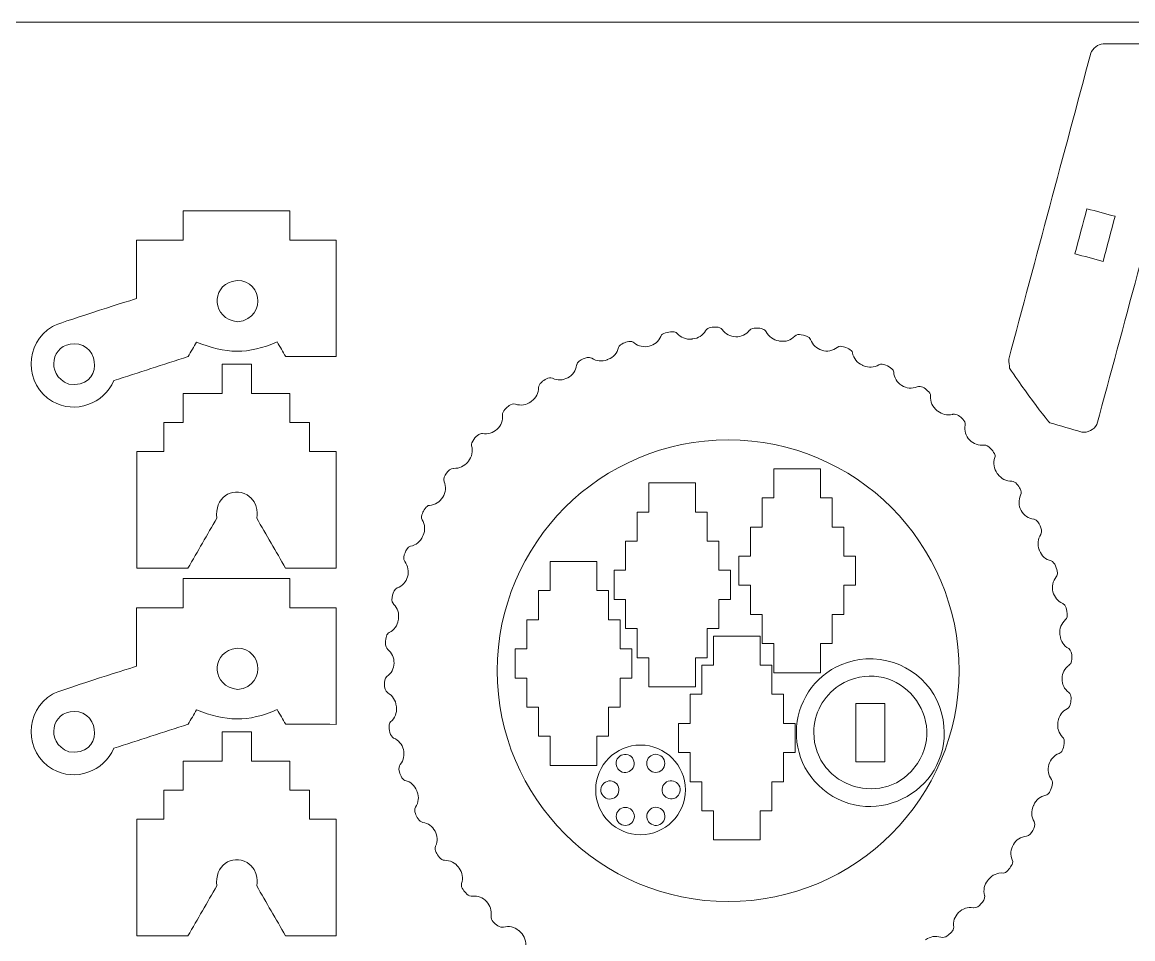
# Model space of a CAD drawing. Header units: centimetres. Extents: x -58 to 58, y -52 to 52.
# Drawn here: x -13.79 to -2.23, y -9.55 to 0 of the extents above; entities that cross this region are included whole.
import ezdxf

# ---------------------------------------------------------------- set-up
doc = ezdxf.new("R2010")
doc.units = ezdxf.units.CM
doc.header["$MEASUREMENT"] = 0
doc.layers.add('Camada 1', color=7, linetype='Continuous')

msp = doc.modelspace()

# ---------------------------------------------------------------- linework, layer by layer
at = {"layer": 'Camada 1', "color": 5, "lineweight": 9}
msp.add_open_spline([(-21.89361, 0), (-21.89361, 0), (10.23642, 0), (10.23642, 0)], degree=3, dxfattribs=at)
at = {"layer": 'Camada 1', "color": 3, "lineweight": 9}
for points in [[(-2.66499, -0.32412), (-2.64414, -0.27048), (-2.59099, -0.22891), (-2.5347, -0.22445)], [(-2.5347, -0.22445), (-2.13549, -0.2256), (-1.73628, -0.22674), (-1.33707, -0.22788)], [(-3.51945, -3.511), (-3.23463, -2.4487), (-2.94981, -1.38641), (-2.66499, -0.32412)], [(-1.75287, -1.0472), (-2.03559, -2.0954), (-2.31831, -3.14361), (-2.60103, -4.19181)], [(-11.00704, -1.96625), (-11.37729, -1.96625), (-11.74755, -1.96625), (-12.11781, -1.96625)], [(-12.11781, -1.96625), (-12.11781, -2.06741), (-12.11779, -2.16857), (-12.11779, -2.26973)], [(-11.00677, -2.26972), (-11.00686, -2.16856), (-11.00695, -2.06741), (-11.00704, -1.96625)], [(-12.11779, -2.26973), (-12.27963, -2.26973), (-12.44147, -2.26973), (-12.60331, -2.26973)], [(-12.60331, -2.26973), (-12.60331, -2.47282), (-12.60331, -2.67591), (-12.60331, -2.87899)], [(-10.52127, -2.26982), (-10.68311, -2.26978), (-10.84493, -2.26976), (-11.00677, -2.26972)], [(-10.52155, -3.48359), (-10.52146, -3.07901), (-10.52136, -2.67441), (-10.52127, -2.26982)], [(-12.60331, -2.87899), (-12.72571, -2.91833), (-13.4038, -3.12793), (-13.47602, -3.16962)], [(-13.47602, -3.16962), (-13.7733, -3.34125), (-13.77327, -3.77857), (-13.47601, -3.95019)], [(-7.01354, -3.22384), (-7.04316, -3.22097), (-7.11399, -3.23498), (-7.13401, -3.25816)], [(-6.97461, -3.23929), (-6.98465, -3.22765), (-6.99874, -3.22528), (-7.01354, -3.22384)], [(-6.6756, -3.21324), (-6.70522, -3.26274), (-6.75182, -3.29268), (-6.80916, -3.29899)], [(-6.56034, -3.17622), (-6.59654, -3.17347), (-6.65431, -3.17768), (-6.6756, -3.21324)], [(-6.50224, -3.20187), (-6.51592, -3.18276), (-6.53787, -3.17793), (-6.56034, -3.17622)], [(-6.36188, -3.27641), (-6.41961, -3.27486), (-6.46861, -3.24883), (-6.50224, -3.20187)], [(-6.21774, -3.20955), (-6.25384, -3.25461), (-6.30417, -3.27797), (-6.36188, -3.27641)], [(-6.21648, -3.20809), (-6.21693, -3.20856), (-6.21735, -3.20904), (-6.21774, -3.20955)], [(-6.08003, -3.19591), (-6.11349, -3.18338), (-6.18983, -3.17867), (-6.21648, -3.20809)], [(-6.04505, -3.22404), (-6.05267, -3.209), (-6.06444, -3.20175), (-6.08003, -3.19591)], [(-5.91336, -3.3197), (-5.97192, -3.31056), (-6.01826, -3.27688), (-6.04505, -3.22404)], [(-12.06433, -3.48339), (-12.03514, -3.43265), (-12.00593, -3.38192), (-11.97674, -3.33118)], [(-11.97674, -3.33118), (-11.67723, -3.45694), (-11.4374, -3.46248), (-11.13747, -3.32963)], [(-11.13747, -3.32963), (-11.10777, -3.38092), (-11.07808, -3.43221), (-11.04838, -3.4835)], [(-7.53334, -3.34426), (-7.55518, -3.35374), (-7.57514, -3.36576), (-7.58136, -3.38985)], [(-7.41866, -3.33983), (-7.45083, -3.31371), (-7.49983, -3.32973), (-7.53334, -3.34426)], [(-7.26402, -3.37465), (-7.31999, -3.38824), (-7.37394, -3.3761), (-7.41866, -3.33983)], [(-7.14265, -3.2727), (-7.16572, -3.32547), (-7.20808, -3.36102), (-7.26402, -3.37465)], [(-7.13401, -3.25816), (-7.13738, -3.26269), (-7.14038, -3.26753), (-7.14265, -3.2727)], [(-6.82041, -3.3002), (-6.88054, -3.30664), (-6.93514, -3.28508), (-6.97461, -3.23929)], [(-6.80916, -3.29899), (-6.81292, -3.29942), (-6.81668, -3.29981), (-6.82041, -3.3002)], [(-5.90053, -3.32171), (-5.90479, -3.32103), (-5.90908, -3.32036), (-5.91336, -3.3197)], [(-5.74603, -3.27079), (-5.78766, -3.31291), (-5.84202, -3.33081), (-5.90053, -3.32171)], [(-5.68152, -3.25491), (-5.70599, -3.25033), (-5.72798, -3.25254), (-5.74603, -3.27079)], [(-5.58179, -3.30469), (-5.59313, -3.2719), (-5.65355, -3.26015), (-5.68152, -3.25491)], [(-5.46443, -3.41731), (-5.52111, -3.40027), (-5.56242, -3.36066), (-5.58179, -3.30469)], [(-7.58136, -3.38985), (-7.59626, -3.44732), (-7.63442, -3.49019), (-7.68979, -3.51161)], [(-5.30444, -3.38797), (-5.35142, -3.42402), (-5.40771, -3.43433), (-5.46443, -3.41731)], [(-5.23907, -3.38113), (-5.26239, -3.37358), (-5.28446, -3.37264), (-5.30444, -3.38797)], [(-5.14638, -3.44393), (-5.15319, -3.40927), (-5.21151, -3.39007), (-5.23907, -3.38113)], [(-5.04327, -3.5728), (-5.09832, -3.54851), (-5.13477, -3.50294), (-5.14638, -3.44393)], [(-12.8384, -3.73215), (-12.58037, -3.64923), (-12.32236, -3.56631), (-12.06433, -3.48339)], [(-11.70951, -3.86582), (-11.70951, -3.76467), (-11.70952, -3.66352), (-11.70952, -3.56237)], [(-11.70952, -3.56237), (-11.6084, -3.56237), (-11.5073, -3.56237), (-11.40619, -3.56237)], [(-11.40619, -3.56237), (-11.40619, -3.66352), (-11.40619, -3.76466), (-11.40619, -3.86581)], [(-11.04838, -3.4835), (-10.87277, -3.48353), (-10.69716, -3.48356), (-10.52155, -3.48359)], [(-8.01891, -3.5722), (-8.02711, -3.62984), (-8.05905, -3.67589), (-8.11016, -3.70377)], [(-8.01836, -3.56883), (-8.01857, -3.56998), (-8.01874, -3.57108), (-8.01891, -3.5722)], [(-7.95141, -3.5072), (-7.97808, -3.51894), (-8.01245, -3.53719), (-8.01836, -3.56883)], [(-7.8645, -3.49918), (-7.89149, -3.48412), (-7.92541, -3.49568), (-7.95141, -3.5072)], [(-7.86147, -3.50096), (-7.86246, -3.50034), (-7.86347, -3.49974), (-7.8645, -3.49918)], [(-7.70182, -3.51624), (-7.75618, -3.53736), (-7.81209, -3.53202), (-7.86147, -3.50096)], [(-7.68979, -3.51161), (-7.6938, -3.51314), (-7.69781, -3.51468), (-7.70182, -3.51624)], [(-5.03213, -3.5777), (-5.03584, -3.57607), (-5.03956, -3.5744), (-5.04327, -3.5728)], [(-4.87016, -3.56839), (-4.92114, -3.5982), (-4.97807, -3.60148), (-5.03213, -3.5777)], [(-4.86856, -3.56752), (-4.86911, -3.5678), (-4.86963, -3.56807), (-4.87016, -3.56839)], [(-4.73804, -3.60888), (-4.76327, -3.58521), (-4.83457, -3.54994), (-4.86856, -3.56752)], [(-3.50948, -3.60255), (-3.5128, -3.57203), (-3.51613, -3.54151), (-3.51945, -3.511)], [(-8.27013, -3.70927), (-8.2919, -3.69926), (-8.31307, -3.70555), (-8.33387, -3.71555)], [(-4.71672, -3.64421), (-4.71768, -3.62931), (-4.72753, -3.61875), (-4.73804, -3.60888)], [(-4.63374, -3.78375), (-4.68375, -3.75225), (-4.71291, -3.7032), (-4.71672, -3.64421)], [(-3.09056, -4.17229), (-3.12412, -4.15268), (-3.49865, -3.63092), (-3.50948, -3.60255)], [(-13.47601, -3.95019), (-13.24174, -4.08545), (-12.93958, -3.97641), (-12.8384, -3.73215)], [(-8.41497, -3.80641), (-8.4162, -3.86374), (-8.44159, -3.91252), (-8.48779, -3.94644)], [(-8.33387, -3.71555), (-8.3664, -3.73123), (-8.4141, -3.76622), (-8.41497, -3.80641)], [(-8.11016, -3.70377), (-8.16125, -3.73163), (-8.21724, -3.73355), (-8.27013, -3.70927)], [(-4.47204, -3.79836), (-4.52689, -3.82038), (-4.58373, -3.81525), (-4.63374, -3.78375)], [(-4.36373, -3.83813), (-4.39122, -3.81261), (-4.43264, -3.78251), (-4.47204, -3.79836)], [(-12.11779, -4.16939), (-12.11773, -4.06824), (-12.11768, -3.96708), (-12.11762, -3.86593)], [(-12.11762, -3.86593), (-11.98158, -3.86589), (-11.84555, -3.86586), (-11.70951, -3.86582)], [(-11.40619, -3.86581), (-11.27311, -3.86581), (-11.14004, -3.86581), (-11.00697, -3.86581)], [(-11.00697, -3.86581), (-11.00699, -3.96696), (-11.007, -4.06811), (-11.00702, -4.16926)], [(-4.3331, -3.89556), (-4.33191, -3.87169), (-4.34701, -3.85366), (-4.36373, -3.83813)], [(-4.26666, -4.04354), (-4.31267, -4.00654), (-4.33602, -3.95451), (-4.3331, -3.89556)], [(-8.72071, -3.99389), (-8.74811, -4.01187), (-8.79471, -4.05387), (-8.79084, -4.09034)], [(-8.65687, -3.97861), (-8.67963, -3.97204), (-8.70174, -3.98143), (-8.72071, -3.99389)], [(-8.65469, -3.97928), (-8.65542, -3.97905), (-8.65616, -3.97884), (-8.65687, -3.97861)], [(-8.49627, -3.95266), (-8.54337, -3.98723), (-8.59888, -3.99657), (-8.65469, -3.97928)], [(-8.48779, -3.94644), (-8.49061, -3.9485), (-8.49345, -3.95057), (-8.49627, -3.95266)], [(-4.25856, -4.05007), (-4.26124, -4.04787), (-4.26396, -4.04571), (-4.26666, -4.04354)], [(-8.79084, -4.09034), (-8.78472, -4.14809), (-8.80433, -4.20041), (-8.8469, -4.23993)], [(-4.10543, -4.08526), (-4.161, -4.09826), (-4.21427, -4.08601), (-4.25856, -4.05007)], [(-4.09709, -4.08368), (-4.09988, -4.08413), (-4.10268, -4.08462), (-4.10543, -4.08526)], [(-3.99828, -4.13327), (-4.01775, -4.11072), (-4.06546, -4.07884), (-4.09709, -4.08368)], [(-3.97262, -4.19831), (-3.96829, -4.1729), (-3.9822, -4.1519), (-3.99828, -4.13327)], [(-12.31807, -4.47273), (-12.31801, -4.37158), (-12.31795, -4.27043), (-12.31789, -4.16928)], [(-12.31789, -4.16928), (-12.25119, -4.16932), (-12.18449, -4.16936), (-12.11779, -4.16939)], [(-11.00702, -4.16926), (-10.93849, -4.16926), (-10.86996, -4.16926), (-10.80143, -4.16926)], [(-10.80143, -4.16926), (-10.80143, -4.27041), (-10.80144, -4.37157), (-10.80144, -4.47272)], [(-8.8469, -4.23993), (-8.88944, -4.27945), (-8.94309, -4.29515), (-9.00023, -4.28477)], [(-3.92607, -4.35139), (-3.96616, -4.30922), (-3.98243, -4.25565), (-3.97262, -4.19831)], [(-2.75829, -4.26935), (-2.86904, -4.23699), (-2.97981, -4.20465), (-3.09056, -4.17229)], [(-2.60103, -4.19181), (-2.63223, -4.24585), (-2.69881, -4.27926), (-2.75829, -4.26935)], [(-9.03867, -4.29586), (-9.06918, -4.31464), (-9.11984, -4.37254), (-9.11281, -4.41166)], [(-9.00023, -4.28477), (-9.01441, -4.2822), (-9.02678, -4.28853), (-9.03867, -4.29586)], [(-8.8449, -6.75513), (-8.8449, -5.42735), (-7.76851, -4.35096), (-6.44073, -4.35096)], [(-6.44073, -4.35096), (-5.11295, -4.35096), (-4.03656, -5.42735), (-4.03656, -6.75513)], [(-3.77556, -4.40567), (-3.83334, -4.41256), (-3.886, -4.39356), (-3.92607, -4.35139)], [(-12.59814, -4.47281), (-12.50478, -4.47278), (-12.41143, -4.47276), (-12.31807, -4.47273)], [(-12.59777, -5.68658), (-12.59789, -5.28199), (-12.59802, -4.87739), (-12.59814, -4.47281)], [(-10.80144, -4.47272), (-10.7081, -4.47272), (-10.61474, -4.47272), (-10.5214, -4.47272)], [(-10.5214, -4.47272), (-10.52141, -4.87731), (-10.52141, -5.28191), (-10.52142, -5.6865)], [(-9.11251, -4.41304), (-9.09668, -4.47027), (-9.10836, -4.52651), (-9.14564, -4.57272)], [(-9.11281, -4.41166), (-9.11271, -4.4121), (-9.11264, -4.4126), (-9.11251, -4.41304)], [(-3.77425, -4.40557), (-3.77469, -4.40559), (-3.77514, -4.40562), (-3.77556, -4.40567)], [(-3.66887, -4.49359), (-3.68365, -4.46094), (-3.73448, -4.40351), (-3.77425, -4.40557)], [(-3.66289, -4.5349), (-3.65785, -4.52044), (-3.66272, -4.50715), (-3.66887, -4.49359)], [(-9.15233, -4.58104), (-9.18888, -4.62635), (-9.23989, -4.64956), (-9.29805, -4.64733)], [(-9.14564, -4.57272), (-9.14788, -4.57549), (-9.1501, -4.57826), (-9.15233, -4.58104)], [(-3.63858, -4.6992), (-3.67428, -4.65029), (-3.68291, -4.59208), (-3.66289, -4.5349)], [(-9.37294, -4.69757), (-9.39015, -4.72112), (-9.41189, -4.75581), (-9.39936, -4.78605)], [(-9.30183, -4.64728), (-9.33265, -4.64777), (-9.35617, -4.67466), (-9.37294, -4.69757)], [(-9.29805, -4.64733), (-9.29931, -4.64728), (-9.30059, -4.64728), (-9.30183, -4.64728)], [(-3.63224, -4.70782), (-3.63437, -4.70495), (-3.63647, -4.70208), (-3.63858, -4.6992)], [(-3.48665, -4.78062), (-3.54591, -4.78119), (-3.59714, -4.75556), (-3.63224, -4.70782)], [(-11.45057, -4.92416), (-11.61146, -4.83125), (-11.79219, -4.96009), (-11.76511, -5.16546)], [(-9.39936, -4.78605), (-9.3767, -4.84073), (-9.38128, -4.89775), (-9.41236, -4.94811)], [(-3.48544, -4.78065), (-3.48584, -4.78062), (-3.48626, -4.78062), (-3.48665, -4.78062)], [(-3.40117, -4.86199), (-3.41522, -4.83283), (-3.44803, -4.78238), (-3.48544, -4.78065)], [(-11.35065, -5.1655), (-11.35065, -5.16547), (-11.31158, -5.00443), (-11.45057, -4.92416)], [(-9.41236, -4.94811), (-9.44346, -4.99849), (-9.49237, -5.02813), (-9.5514, -5.03241)], [(-3.38944, -5.08558), (-3.41723, -5.03452), (-3.41916, -4.9786), (-3.39489, -4.92575)], [(-3.39489, -4.92575), (-3.38488, -4.90397), (-3.39114, -4.88282), (-3.40117, -4.86199)], [(-9.5514, -5.03241), (-9.58595, -5.03491), (-9.61292, -5.09021), (-9.62517, -5.11587)], [(-3.25815, -5.17688), (-3.3157, -5.16859), (-3.36163, -5.13663), (-3.38944, -5.08558)], [(-11.76511, -5.16546), (-11.86537, -5.33915), (-11.96564, -5.51283), (-12.0659, -5.68652)], [(-11.04995, -5.68651), (-11.15018, -5.51284), (-11.25042, -5.33917), (-11.35065, -5.1655)], [(-9.62517, -5.11587), (-9.63587, -5.13828), (-9.63974, -5.16004), (-9.62673, -5.18218)], [(-9.62673, -5.18218), (-9.59672, -5.23329), (-9.59342, -5.29047), (-9.61738, -5.34469)], [(-3.25448, -5.1775), (-3.2557, -5.17727), (-3.25693, -5.17705), (-3.25815, -5.17688)], [(-3.19277, -5.24446), (-3.20456, -5.21779), (-3.22281, -5.18339), (-3.25448, -5.1775)], [(-3.1849, -5.33296), (-3.16892, -5.30589), (-3.1812, -5.27065), (-3.19277, -5.24446)], [(-9.62265, -5.35665), (-9.64643, -5.41069), (-9.6906, -5.44677), (-9.74831, -5.45922)], [(-9.61738, -5.34469), (-9.61913, -5.34868), (-9.62089, -5.35264), (-9.62265, -5.35665)], [(-3.20156, -5.49486), (-3.22266, -5.44053), (-3.21733, -5.38469), (-3.18633, -5.33534)], [(-3.18633, -5.33534), (-3.18587, -5.33454), (-3.18534, -5.33375), (-3.1849, -5.33296)], [(-9.80556, -5.5266), (-9.81587, -5.55322), (-9.82831, -5.59282), (-9.80884, -5.61845)], [(-9.74831, -5.45922), (-9.7788, -5.46584), (-9.79541, -5.50041), (-9.80556, -5.5266)], [(-3.19845, -5.5029), (-3.19946, -5.50023), (-3.20053, -5.49754), (-3.20156, -5.49486)], [(-3.0784, -5.61119), (-3.13517, -5.59584), (-3.17735, -5.55784), (-3.19845, -5.5029)], [(-9.80884, -5.61845), (-9.77365, -5.66476), (-9.76336, -5.71976), (-9.77937, -5.77564)], [(-3.01201, -5.73436), (-3.01547, -5.69739), (-3.03724, -5.62231), (-3.0784, -5.61119)], [(-12.0659, -5.68652), (-12.24318, -5.68655), (-12.42048, -5.68656), (-12.59777, -5.68658)], [(-10.52142, -5.6865), (-10.6976, -5.6865), (-10.87377, -5.68651), (-11.04995, -5.68651)], [(-9.77937, -5.77564), (-9.79539, -5.83154), (-9.83328, -5.87273), (-9.88758, -5.89332)], [(-3.05848, -5.93437), (-3.073, -5.87796), (-3.06111, -5.82316), (-3.02456, -5.77782)], [(-3.02456, -5.77782), (-3.01435, -5.76519), (-3.0105, -5.75046), (-3.01201, -5.73436)], [(-11.00704, -5.79624), (-11.37729, -5.79624), (-11.74755, -5.79624), (-12.11781, -5.79624)], [(-12.11781, -5.79624), (-12.11781, -5.8974), (-12.11779, -5.99856), (-12.11779, -6.09973)], [(-11.00677, -6.09971), (-11.00686, -5.99855), (-11.00695, -5.8974), (-11.00704, -5.79624)], [(-9.88758, -5.89332), (-9.91673, -5.90503), (-9.92847, -5.94029), (-9.9353, -5.96812)], [(-9.9353, -5.96812), (-9.94228, -5.99646), (-9.94879, -6.03493), (-9.92733, -6.05891)], [(-2.95621, -6.05383), (-3.00846, -6.03144), (-3.04425, -5.98972), (-3.05848, -5.93437)], [(-12.11779, -6.09973), (-12.27963, -6.09973), (-12.44147, -6.09973), (-12.60331, -6.09973)], [(-12.60331, -6.09973), (-12.60331, -6.30281), (-12.60331, -6.5059), (-12.60331, -6.70898)], [(-10.52127, -6.09981), (-10.68311, -6.09977), (-10.84493, -6.09975), (-11.00677, -6.09971)], [(-10.52155, -7.31358), (-10.52146, -6.909), (-10.52136, -6.5044), (-10.52127, -6.09981)], [(-9.92733, -6.05891), (-9.92631, -6.06002), (-9.92528, -6.06113), (-9.92421, -6.06219)], [(-9.92421, -6.06219), (-9.88281, -6.10375), (-9.8653, -6.15754), (-9.87426, -6.2155)], [(-2.90949, -6.16102), (-2.91124, -6.13057), (-2.92425, -6.06801), (-2.95621, -6.05383)], [(-9.87605, -6.22702), (-9.88506, -6.28516), (-9.91819, -6.33124), (-9.97044, -6.35826)], [(-9.87426, -6.2155), (-9.87486, -6.21934), (-9.87545, -6.22318), (-9.87605, -6.22702)], [(-2.98592, -6.37443), (-2.99222, -6.31579), (-2.97192, -6.2626), (-2.92816, -6.22306)], [(-2.92816, -6.22306), (-2.91013, -6.20677), (-2.9081, -6.18432), (-2.90949, -6.16102)], [(-9.97044, -6.35826), (-9.98545, -6.36601), (-9.995, -6.37824), (-9.99994, -6.39431)], [(-9.99994, -6.39431), (-10.01085, -6.4299), (-10.01905, -6.50631), (-9.98619, -6.53293)], [(-2.9845, -6.38782), (-2.98496, -6.38337), (-2.98546, -6.37891), (-2.98592, -6.37443)], [(-2.8949, -6.52415), (-2.94661, -6.4949), (-2.97815, -6.44688), (-2.9845, -6.38782)], [(-9.98619, -6.53293), (-9.94159, -6.56906), (-9.91857, -6.61911), (-9.9201, -6.67648)], [(-2.86157, -6.61087), (-2.86216, -6.58122), (-2.86595, -6.54054), (-2.8949, -6.52415)], [(-9.9201, -6.67648), (-9.92166, -6.73386), (-9.94737, -6.78257), (-9.99387, -6.81622)], [(-2.96352, -6.83781), (-2.96248, -6.77987), (-2.93665, -6.73045), (-2.88968, -6.69647)], [(-2.88968, -6.69647), (-2.8892, -6.69613), (-2.88874, -6.69577), (-2.88826, -6.69545)], [(-2.88826, -6.69545), (-2.86318, -6.67659), (-2.86097, -6.63952), (-2.86157, -6.61087)], [(-12.60331, -6.70898), (-12.72571, -6.74832), (-13.4038, -6.95792), (-13.47602, -6.99962)], [(-9.99387, -6.81622), (-10.01831, -6.83393), (-10.02049, -6.87217), (-10.01992, -6.89936)], [(-6.44073, -9.15927), (-7.76851, -9.15927), (-8.8449, -8.08291), (-8.8449, -6.75513)], [(-4.03656, -6.75513), (-4.03656, -8.08291), (-5.11295, -9.15927), (-6.44073, -9.15927)], [(-10.01992, -6.89936), (-10.01932, -6.92901), (-10.01553, -6.96972), (-9.98656, -6.98612)], [(-2.8949, -6.98181), (-2.94061, -6.94612), (-2.96461, -6.89579), (-2.96352, -6.83781)], [(-13.47602, -6.99962), (-13.7733, -7.17124), (-13.77327, -7.60856), (-13.47601, -7.78018)], [(-9.98656, -6.98612), (-9.935, -7.01526), (-9.9035, -7.06305), (-9.89702, -7.12195)], [(-2.87603, -7.0953), (-2.86784, -7.05934), (-2.8618, -7.00766), (-2.8949, -6.98181)], [(-12.06433, -7.31338), (-12.03514, -7.26264), (-12.00593, -7.21191), (-11.97674, -7.16117)], [(-11.97674, -7.16117), (-11.67723, -7.28693), (-11.4374, -7.29247), (-11.13747, -7.15962)], [(-11.13747, -7.15962), (-11.10777, -7.21091), (-11.07808, -7.2622), (-11.04838, -7.31349)], [(-9.89564, -7.13475), (-9.8892, -7.19489), (-9.91076, -7.24953), (-9.95658, -7.289)], [(-9.89702, -7.12195), (-9.89655, -7.12621), (-9.89608, -7.13049), (-9.89564, -7.13475)], [(-3.00527, -7.28209), (-2.99625, -7.2238), (-2.96295, -7.17762), (-2.91048, -7.15061)], [(-2.91048, -7.15061), (-2.88924, -7.1397), (-2.88111, -7.11753), (-2.87603, -7.0953)], [(-3.00693, -7.29283), (-3.00636, -7.28926), (-3.00581, -7.28568), (-3.00527, -7.28209)], [(-12.8384, -7.56214), (-12.58037, -7.47922), (-12.32236, -7.3963), (-12.06433, -7.31338)], [(-11.70951, -7.69581), (-11.70951, -7.59466), (-11.70952, -7.49351), (-11.70952, -7.39236)], [(-11.70952, -7.39236), (-11.6084, -7.39236), (-11.5073, -7.39236), (-11.40619, -7.39236)], [(-11.40619, -7.39236), (-11.40619, -7.49351), (-11.40619, -7.59465), (-11.40619, -7.6958)], [(-11.04838, -7.31349), (-10.87277, -7.31353), (-10.69716, -7.31355), (-10.52155, -7.31358)], [(-9.97202, -7.328), (-9.97534, -7.36241), (-9.95972, -7.44032), (-9.92426, -7.45686)], [(-9.95658, -7.289), (-9.96824, -7.29904), (-9.97062, -7.31317), (-9.97202, -7.328)], [(-2.95763, -7.44554), (-2.99861, -7.40399), (-3.01586, -7.35051), (-3.00693, -7.29283)], [(-9.92426, -7.45686), (-9.87179, -7.47982), (-9.83635, -7.52176), (-9.82251, -7.57736)], [(-2.96104, -7.58558), (-2.94468, -7.54994), (-2.92608, -7.47751), (-2.95763, -7.44554)], [(-13.47601, -7.78018), (-13.24174, -7.91544), (-12.93958, -7.8064), (-12.8384, -7.56214)], [(-9.82251, -7.57736), (-9.80869, -7.63292), (-9.82036, -7.68661), (-9.85599, -7.73145)], [(-3.10081, -7.73336), (-3.08466, -7.67814), (-3.04729, -7.6375), (-2.99361, -7.61683)], [(-2.99361, -7.61683), (-2.97843, -7.61099), (-2.9678, -7.60032), (-2.96104, -7.58558)], [(-12.11779, -7.99938), (-12.11773, -7.89823), (-12.11768, -7.79707), (-12.11762, -7.69592)], [(-12.11762, -7.69592), (-11.98158, -7.69588), (-11.84555, -7.69585), (-11.70951, -7.69581)], [(-11.40619, -7.6958), (-11.27311, -7.6958), (-11.14004, -7.6958), (-11.00697, -7.6958)], [(-11.00697, -7.6958), (-11.00699, -7.79695), (-11.007, -7.8981), (-11.00702, -7.99925)], [(-9.85599, -7.73145), (-9.87057, -7.74985), (-9.8709, -7.77491), (-9.86673, -7.79702)], [(-3.07322, -7.88925), (-3.10729, -7.84293), (-3.11692, -7.78856), (-3.10081, -7.73336)], [(-9.86673, -7.79702), (-9.86107, -7.82703), (-9.84004, -7.88758), (-9.80641, -7.89741)], [(-9.80641, -7.89741), (-9.80567, -7.89764), (-9.80492, -7.89784), (-9.80418, -7.89803)], [(-9.80418, -7.89803), (-9.74725, -7.91314), (-9.70489, -7.95106), (-9.68354, -8.00597)], [(-3.09618, -8.02474), (-3.07884, -8.00052), (-3.05559, -7.93213), (-3.06567, -7.90323)], [(-3.06567, -7.90323), (-3.06768, -7.89853), (-3.07015, -7.89338), (-3.07322, -7.88925)], [(-12.31807, -8.30272), (-12.31801, -8.20157), (-12.31795, -8.10042), (-12.31789, -7.99927)], [(-12.31789, -7.99927), (-12.25119, -7.99931), (-12.18449, -7.99935), (-12.11779, -7.99938)], [(-11.00702, -7.99925), (-10.93849, -7.99925), (-10.86996, -7.99925), (-10.80143, -7.99925)], [(-10.80143, -7.99925), (-10.80143, -8.1004), (-10.80144, -8.20156), (-10.80144, -8.30271)], [(-9.67977, -8.01571), (-9.6585, -8.07046), (-9.66412, -8.12684), (-9.69619, -8.17716)], [(-9.68354, -8.00597), (-9.68228, -8.0092), (-9.68104, -8.01246), (-9.67977, -8.01571)], [(-3.25909, -8.15415), (-3.23517, -8.0997), (-3.19052, -8.06343), (-3.13231, -8.05122)], [(-3.13231, -8.05122), (-3.11586, -8.04778), (-3.10583, -8.03827), (-3.09618, -8.02474)], [(-9.69619, -8.17716), (-9.7084, -8.19742), (-9.70501, -8.22151), (-9.69791, -8.24297)], [(-3.25527, -8.32606), (-3.28447, -8.2753), (-3.28754, -8.21891), (-3.26399, -8.16528)], [(-3.26399, -8.16528), (-3.26236, -8.16156), (-3.2607, -8.15787), (-3.25909, -8.15415)], [(-12.59814, -8.3028), (-12.50478, -8.30277), (-12.41143, -8.30275), (-12.31807, -8.30272)], [(-12.59777, -9.51657), (-12.59789, -9.11198), (-12.59802, -8.70738), (-12.59814, -8.3028)], [(-10.80144, -8.30271), (-10.7081, -8.30271), (-10.61474, -8.30271), (-10.5214, -8.30271)], [(-10.5214, -8.30271), (-10.52141, -8.7073), (-10.52141, -9.1119), (-10.52142, -9.51649)], [(-9.69791, -8.24297), (-9.68666, -8.2769), (-9.66088, -8.32799), (-9.62086, -8.33475)], [(-3.25314, -8.33), (-3.25382, -8.32865), (-3.25453, -8.32735), (-3.25527, -8.32606)], [(-9.62086, -8.33475), (-9.56485, -8.34418), (-9.52063, -8.3758), (-9.49358, -8.42576)], [(-9.49358, -8.42576), (-9.46655, -8.47568), (-9.46421, -8.53), (-9.48689, -8.58205)], [(-3.33446, -8.47969), (-3.30324, -8.47598), (-3.28276, -8.44485), (-3.26892, -8.41971)], [(-3.26892, -8.41971), (-3.25501, -8.3944), (-3.2387, -8.35855), (-3.25314, -8.33)], [(-3.47041, -8.56571), (-3.4404, -8.51557), (-3.39286, -8.48546), (-3.33446, -8.47969)], [(-11.45057, -8.75415), (-11.61146, -8.66124), (-11.79219, -8.79008), (-11.76511, -8.99545)], [(-9.48689, -8.58205), (-9.49636, -8.60377), (-9.4901, -8.62787), (-9.48027, -8.6483)], [(-9.48027, -8.6483), (-9.46622, -8.67744), (-9.43346, -8.72786), (-9.39607, -8.72959)], [(-3.48205, -8.72595), (-3.50451, -8.67199), (-3.50042, -8.61586), (-3.47041, -8.56571)], [(-11.35065, -8.9955), (-11.35065, -8.99546), (-11.31158, -8.83442), (-11.45057, -8.75415)], [(-9.39607, -8.72959), (-9.39567, -8.72961), (-9.39528, -8.72961), (-9.39488, -8.72961)], [(-9.39488, -8.72961), (-9.33548, -8.72904), (-9.28414, -8.75478), (-9.24907, -8.80272)], [(-3.57741, -8.86237), (-3.54211, -8.86477), (-3.50852, -8.81346), (-3.49275, -8.7891)], [(-3.49275, -8.7891), (-3.47918, -8.76817), (-3.47229, -8.74945), (-3.48205, -8.72595)], [(-9.24907, -8.80272), (-9.24707, -8.80546), (-9.24504, -8.80821), (-9.24304, -8.81096)], [(-9.24304, -8.81096), (-9.20839, -8.85831), (-9.1992, -8.91415), (-9.21688, -8.97011)], [(-3.72837, -8.92824), (-3.69065, -8.88154), (-3.63729, -8.85826), (-3.57741, -8.86237)], [(-11.76511, -8.99545), (-11.86537, -9.16914), (-11.96564, -9.34282), (-12.0659, -9.51651)], [(-11.04995, -9.5165), (-11.15018, -9.34283), (-11.25042, -9.16916), (-11.35065, -8.9955)], [(-9.21723, -8.97125), (-9.2238, -8.99406), (-9.21438, -9.01618), (-9.20193, -9.03517)], [(-9.21688, -8.97011), (-9.21701, -8.97048), (-9.21711, -8.97089), (-9.21723, -8.97125)], [(-3.77044, -9.09678), (-3.78554, -9.04007), (-3.77381, -8.98468), (-3.737, -8.93896)], [(-3.737, -8.93896), (-3.73414, -8.9354), (-3.73127, -8.93181), (-3.72837, -8.92824)], [(-9.20193, -9.03517), (-9.18341, -9.06335), (-9.14254, -9.10819), (-9.10412, -9.10443)], [(-9.10412, -9.10443), (-9.04746, -9.09886), (-8.99635, -9.11795), (-8.95715, -9.15927)], [(-3.808, -9.18413), (-3.78817, -9.16349), (-3.76284, -9.13243), (-3.76937, -9.10131)], [(-3.76937, -9.10131), (-3.76969, -9.0998), (-3.77004, -9.09829), (-3.77044, -9.09678)], [(-8.95715, -9.15927), (-8.91798, -9.2006), (-8.90165, -9.25265), (-8.91022, -9.30894)], [(-4.04132, -9.27359), (-3.99974, -9.23233), (-3.94603, -9.21494), (-3.88816, -9.22393)], [(-3.88816, -9.22393), (-3.88717, -9.22411), (-3.88616, -9.22425), (-3.88516, -9.22436)], [(-3.88516, -9.22436), (-3.85455, -9.22802), (-3.82769, -9.20457), (-3.808, -9.18413)], [(-8.91022, -9.30894), (-8.91374, -9.33199), (-8.90149, -9.35322), (-8.88702, -9.37013)], [(-4.09221, -9.42632), (-4.10075, -9.36837), (-4.08289, -9.31481), (-4.04132, -9.27359)], [(-8.88702, -9.37013), (-8.86431, -9.39668), (-8.81744, -9.43595), (-8.77968, -9.42619)], [(-8.77968, -9.42619), (-8.72339, -9.41164), (-8.66869, -9.42337), (-8.62332, -9.45975)], [(-8.62332, -9.45975), (-8.62082, -9.46175), (-8.61833, -9.46376), (-8.61584, -9.46576)], [(-8.61584, -9.46576), (-8.56988, -9.50266), (-8.54651, -9.55455), (-8.54928, -9.6134)], [(-4.16075, -9.51636), (-4.13673, -9.499), (-4.08694, -9.4622), (-4.09221, -9.42632)], [(-12.0659, -9.51651), (-12.24318, -9.51654), (-12.42048, -9.51655), (-12.59777, -9.51657)], [(-10.52142, -9.51649), (-10.6976, -9.51649), (-10.87377, -9.5165), (-11.04995, -9.5165)], [(-4.38441, -9.55702), (-4.33713, -9.52237), (-4.28142, -9.51313), (-4.2255, -9.53067)], [(-4.2255, -9.53067), (-4.20227, -9.53792), (-4.17986, -9.53015), (-4.16075, -9.51636)]]:
    msp.add_open_spline(points, degree=3, dxfattribs=at)
at = {"layer": 'Camada 1', "lineweight": 9}
for points in [[(-2.82967, -2.41233), (-2.78778, -2.256), (-2.74589, -2.09968), (-2.704, -1.94335)], [(-2.704, -1.94335), (-2.6063, -1.96953), (-2.5086, -1.99571), (-2.4109, -2.02189)], [(-2.4109, -2.02189), (-2.45279, -2.17821), (-2.49468, -2.33454), (-2.53657, -2.49087)], [(-2.53657, -2.49087), (-2.63427, -2.46469), (-2.73197, -2.43851), (-2.82967, -2.41233)], [(-11.54895, -3.12183), (-11.21318, -3.07761), (-11.31573, -2.62263), (-11.60454, -2.70007)], [(-11.60454, -2.70007), (-11.82599, -2.75947), (-11.82204, -3.08584), (-11.54895, -3.12183)], [(-13.25197, -3.34853), (-13.48144, -3.34866), (-13.56203, -3.66531), (-13.30731, -3.77063)], [(-13.30731, -3.77063), (-12.94584, -3.81797), (-12.97311, -3.34837), (-13.25197, -3.34853)], [(-11.54895, -6.95182), (-11.21318, -6.9076), (-11.31573, -6.45262), (-11.60454, -6.53007)], [(-11.60454, -6.53007), (-11.82599, -6.58946), (-11.82204, -6.91583), (-11.54895, -6.95182)], [(-4.80973, -7.09611), (-4.91081, -7.09611), (-5.0119, -7.09611), (-5.113, -7.09611)], [(-5.113, -7.09611), (-5.113, -7.29838), (-5.113, -7.50064), (-5.113, -7.70291)], [(-4.80973, -7.70291), (-4.80973, -7.50064), (-4.80973, -7.29838), (-4.80973, -7.09611)], [(-13.25197, -7.17852), (-13.48144, -7.17865), (-13.56203, -7.4953), (-13.30731, -7.60062)], [(-13.30731, -7.60062), (-12.94584, -7.64796), (-12.97311, -7.17837), (-13.25197, -7.17852)], [(-5.113, -7.70291), (-5.0119, -7.70291), (-4.91081, -7.70291), (-4.80973, -7.70291)]]:
    msp.add_open_spline(points, degree=3, dxfattribs=at)
at = {"layer": 'Camada 1', "color": 2, "lineweight": 9}
for points in [[(-5.47872, -4.65201), (-5.64052, -4.65201), (-5.80235, -4.65201), (-5.96415, -4.65201)], [(-5.96415, -4.65201), (-5.96415, -4.75313), (-5.96415, -4.85427), (-5.96415, -4.9554)], [(-5.47872, -4.9554), (-5.47872, -4.85427), (-5.47872, -4.75313), (-5.47872, -4.65201)], [(-6.78011, -4.79895), (-6.9419, -4.79895), (-7.10373, -4.79895), (-7.26553, -4.79895)], [(-7.26553, -4.79895), (-7.26553, -4.90005), (-7.26553, -5.00121), (-7.26553, -5.10232)], [(-6.78011, -5.10232), (-6.78011, -5.00121), (-6.78011, -4.90005), (-6.78011, -4.79895)], [(-5.96415, -4.9554), (-6.00459, -4.9554), (-6.04505, -4.9554), (-6.08551, -4.9554)], [(-6.08551, -4.9554), (-6.08551, -5.05654), (-6.08551, -5.15766), (-6.08551, -5.2588)], [(-5.35736, -4.9554), (-5.39779, -4.9554), (-5.43826, -4.9554), (-5.47872, -4.9554)], [(-5.35736, -5.2588), (-5.35736, -5.15766), (-5.35736, -5.05654), (-5.35736, -4.9554)], [(-7.26553, -5.10232), (-7.30599, -5.10232), (-7.34645, -5.10232), (-7.38691, -5.10232)], [(-7.38691, -5.10232), (-7.38691, -5.20345), (-7.38691, -5.3046), (-7.38691, -5.40572)], [(-6.65876, -5.10232), (-6.6992, -5.10232), (-6.73967, -5.10232), (-6.78011, -5.10232)], [(-6.65876, -5.40572), (-6.65876, -5.3046), (-6.65876, -5.20345), (-6.65876, -5.10232)], [(-6.08551, -5.2588), (-6.12594, -5.2588), (-6.16641, -5.2588), (-6.20685, -5.2588)], [(-6.20685, -5.2588), (-6.20685, -5.35993), (-6.20685, -5.46105), (-6.20685, -5.56219)], [(-5.236, -5.2588), (-5.27646, -5.2588), (-5.31692, -5.2588), (-5.35736, -5.2588)], [(-5.236, -5.56219), (-5.236, -5.46105), (-5.236, -5.35993), (-5.236, -5.2588)], [(-7.38691, -5.40572), (-7.42735, -5.40572), (-7.4678, -5.40572), (-7.50826, -5.40572)], [(-7.50826, -5.40572), (-7.50826, -5.50684), (-7.50826, -5.60797), (-7.50826, -5.70911)], [(-6.53741, -5.40572), (-6.57784, -5.40572), (-6.6183, -5.40572), (-6.65876, -5.40572)], [(-6.53741, -5.70911), (-6.53741, -5.60797), (-6.53741, -5.50684), (-6.53741, -5.40572)], [(-7.80865, -5.61756), (-7.97045, -5.61756), (-8.13228, -5.61756), (-8.29407, -5.61756)], [(-8.29407, -5.61756), (-8.29407, -5.71869), (-8.29407, -5.81981), (-8.29407, -5.92095)], [(-7.80865, -5.92095), (-7.80865, -5.81981), (-7.80865, -5.71869), (-7.80865, -5.61756)], [(-6.20685, -5.56219), (-6.24731, -5.56219), (-6.28777, -5.56219), (-6.32821, -5.56219)], [(-6.32821, -5.56219), (-6.32821, -5.66332), (-6.32821, -5.76445), (-6.32821, -5.86558)], [(-5.11466, -5.56219), (-5.1551, -5.56219), (-5.19556, -5.56219), (-5.236, -5.56219)], [(-5.11466, -5.86558), (-5.11466, -5.76445), (-5.11466, -5.66332), (-5.11466, -5.56219)], [(-7.50826, -5.70911), (-7.54872, -5.70911), (-7.58915, -5.70911), (-7.62961, -5.70911)], [(-7.62961, -5.70911), (-7.62961, -5.81023), (-7.62961, -5.91137), (-7.62961, -6.0125)], [(-6.41606, -5.70911), (-6.4565, -5.70911), (-6.49697, -5.70911), (-6.53741, -5.70911)], [(-6.41606, -6.0125), (-6.41606, -5.91137), (-6.41606, -5.81023), (-6.41606, -5.70911)], [(-6.32821, -5.86558), (-6.28777, -5.86558), (-6.24731, -5.86558), (-6.20685, -5.86558)], [(-6.20685, -5.86558), (-6.20685, -5.96668), (-6.20685, -6.06785), (-6.20685, -6.16897)], [(-5.236, -6.16897), (-5.236, -6.06785), (-5.236, -5.96668), (-5.236, -5.86558)], [(-5.236, -5.86558), (-5.19556, -5.86558), (-5.1551, -5.86558), (-5.11466, -5.86558)], [(-8.29407, -5.92095), (-8.33451, -5.92095), (-8.37497, -5.92095), (-8.41544, -5.92095)], [(-8.41544, -5.92095), (-8.41544, -6.02208), (-8.41544, -6.12322), (-8.41544, -6.22434)], [(-7.68729, -5.92095), (-7.72773, -5.92095), (-7.76819, -5.92095), (-7.80865, -5.92095)], [(-7.68729, -6.22434), (-7.68729, -6.12322), (-7.68729, -6.02208), (-7.68729, -5.92095)], [(-7.62961, -6.0125), (-7.58915, -6.0125), (-7.54872, -6.0125), (-7.50826, -6.0125)], [(-7.50826, -6.0125), (-7.50826, -6.11362), (-7.50826, -6.21476), (-7.50826, -6.31589)], [(-6.53741, -6.31589), (-6.53741, -6.21476), (-6.53741, -6.11362), (-6.53741, -6.0125)], [(-6.53741, -6.0125), (-6.49697, -6.0125), (-6.4565, -6.0125), (-6.41606, -6.0125)], [(-8.41544, -6.22434), (-8.45588, -6.22434), (-8.49634, -6.22434), (-8.53677, -6.22434)], [(-8.53677, -6.22434), (-8.53677, -6.32548), (-8.53677, -6.42661), (-8.53677, -6.52773)], [(-7.56593, -6.22434), (-7.60639, -6.22434), (-7.64682, -6.22434), (-7.68729, -6.22434)], [(-7.56593, -6.52773), (-7.56593, -6.42661), (-7.56593, -6.32548), (-7.56593, -6.22434)], [(-6.20685, -6.16897), (-6.16641, -6.16897), (-6.12594, -6.16897), (-6.08551, -6.16897)], [(-6.08551, -6.16897), (-6.08551, -6.27009), (-6.08551, -6.37124), (-6.08551, -6.47234)], [(-5.35736, -6.47234), (-5.35736, -6.37124), (-5.35736, -6.27009), (-5.35736, -6.16897)], [(-5.35736, -6.16897), (-5.31692, -6.16897), (-5.27646, -6.16897), (-5.236, -6.16897)], [(-7.50826, -6.31589), (-7.4678, -6.31589), (-7.42735, -6.31589), (-7.38691, -6.31589)], [(-7.38691, -6.31589), (-7.38691, -6.41703), (-7.38691, -6.51815), (-7.38691, -6.61928)], [(-6.65876, -6.61928), (-6.65876, -6.51815), (-6.65876, -6.41703), (-6.65876, -6.31589)], [(-6.65876, -6.31589), (-6.6183, -6.31589), (-6.57784, -6.31589), (-6.53741, -6.31589)], [(-6.10841, -6.39421), (-6.27022, -6.39421), (-6.43205, -6.39421), (-6.59384, -6.39421)], [(-6.59384, -6.39421), (-6.59384, -6.49532), (-6.59384, -6.59648), (-6.59384, -6.69761)], [(-6.10841, -6.69761), (-6.10841, -6.59648), (-6.10841, -6.49532), (-6.10841, -6.39421)], [(-6.08551, -6.47234), (-6.04505, -6.47234), (-6.00459, -6.47234), (-5.96415, -6.47234)], [(-5.96415, -6.47234), (-5.96415, -6.57348), (-5.96415, -6.6746), (-5.96415, -6.77574)], [(-5.47872, -6.77574), (-5.47872, -6.6746), (-5.47872, -6.57348), (-5.47872, -6.47234)], [(-5.47872, -6.47234), (-5.43826, -6.47234), (-5.39779, -6.47234), (-5.35736, -6.47234)], [(-8.53677, -6.52773), (-8.57723, -6.52773), (-8.61769, -6.52773), (-8.65814, -6.52773)], [(-8.65814, -6.52773), (-8.65814, -6.62887), (-8.65814, -6.73), (-8.65814, -6.83114)], [(-7.44459, -6.52773), (-7.48503, -6.52773), (-7.52549, -6.52773), (-7.56593, -6.52773)], [(-7.44459, -6.83114), (-7.44459, -6.73), (-7.44459, -6.62887), (-7.44459, -6.52773)], [(-7.38691, -6.61928), (-7.34645, -6.61928), (-7.30599, -6.61928), (-7.26553, -6.61928)], [(-7.26553, -6.61928), (-7.26553, -6.72042), (-7.26553, -6.82154), (-7.26553, -6.92266)], [(-6.78011, -6.92266), (-6.78011, -6.82154), (-6.78011, -6.72042), (-6.78011, -6.61928)], [(-6.78011, -6.61928), (-6.73967, -6.61928), (-6.6992, -6.61928), (-6.65876, -6.61928)], [(-6.59384, -6.69761), (-6.6343, -6.69761), (-6.67473, -6.69761), (-6.71521, -6.69761)], [(-6.71521, -6.69761), (-6.71521, -6.79872), (-6.71521, -6.89987), (-6.71521, -7.00098)], [(-5.98708, -6.69761), (-6.02752, -6.69761), (-6.06798, -6.69761), (-6.10841, -6.69761)], [(-5.98708, -7.00098), (-5.98708, -6.89987), (-5.98708, -6.79872), (-5.98708, -6.69761)], [(-5.45619, -7.98911), (-5.96335, -7.56284), (-5.74044, -6.69558), (-5.0061, -6.63105)], [(-5.0061, -6.63105), (-4.6021, -6.61946), (-4.27141, -6.88041), (-4.20334, -7.26577)], [(-5.96415, -6.77574), (-5.80235, -6.77574), (-5.64052, -6.77574), (-5.47872, -6.77574)], [(-8.65814, -6.83114), (-8.61769, -6.83114), (-8.57723, -6.83114), (-8.53677, -6.83114)], [(-8.53677, -6.83114), (-8.53677, -6.93226), (-8.53677, -7.03339), (-8.53677, -7.13453)], [(-7.56593, -7.13453), (-7.56593, -7.03339), (-7.56593, -6.93226), (-7.56593, -6.83114)], [(-7.56593, -6.83114), (-7.52549, -6.83114), (-7.48503, -6.83114), (-7.44459, -6.83114)], [(-7.26553, -6.92266), (-7.10373, -6.92266), (-6.9419, -6.92266), (-6.78011, -6.92266)], [(-6.71521, -7.00098), (-6.75564, -7.00098), (-6.7961, -7.00098), (-6.83656, -7.00098)], [(-6.83656, -7.00098), (-6.83656, -7.10211), (-6.83656, -7.20326), (-6.83656, -7.30437)], [(-5.86571, -7.00098), (-5.90615, -7.00098), (-5.94662, -7.00098), (-5.98708, -7.00098)], [(-5.86571, -7.30437), (-5.86571, -7.20326), (-5.86571, -7.10211), (-5.86571, -7.00098)], [(-8.53677, -7.13453), (-8.49634, -7.13453), (-8.45588, -7.13453), (-8.41544, -7.13453)], [(-8.41544, -7.13453), (-8.41544, -7.23565), (-8.41544, -7.33679), (-8.41544, -7.43792)], [(-7.68729, -7.43792), (-7.68729, -7.33679), (-7.68729, -7.23565), (-7.68729, -7.13453)], [(-7.68729, -7.13453), (-7.64682, -7.13453), (-7.60639, -7.13453), (-7.56593, -7.13453)], [(-4.20334, -7.26577), (-4.07888, -7.9701), (-4.90861, -8.44933), (-5.45619, -7.98911)], [(-6.83656, -7.30437), (-6.87702, -7.30437), (-6.91747, -7.30437), (-6.95791, -7.30437)], [(-6.95791, -7.30437), (-6.95791, -7.4055), (-6.95791, -7.50664), (-6.95791, -7.60776)], [(-5.74436, -7.30437), (-5.78482, -7.30437), (-5.82528, -7.30437), (-5.86571, -7.30437)], [(-5.74436, -7.60776), (-5.74436, -7.50664), (-5.74436, -7.4055), (-5.74436, -7.30437)], [(-8.41544, -7.43792), (-8.37497, -7.43792), (-8.33451, -7.43792), (-8.29407, -7.43792)], [(-8.29407, -7.43792), (-8.29407, -7.53905), (-8.29407, -7.64016), (-8.29407, -7.74128)], [(-7.80865, -7.74128), (-7.80865, -7.64016), (-7.80865, -7.53905), (-7.80865, -7.43792)], [(-7.80865, -7.43792), (-7.76819, -7.43792), (-7.72773, -7.43792), (-7.68729, -7.43792)], [(-7.82051, -7.99656), (-7.82051, -7.73862), (-7.61142, -7.52951), (-7.35346, -7.52951)], [(-7.59527, -7.67356), (-7.5692, -7.62839), (-7.51142, -7.61289), (-7.46623, -7.63899)], [(-7.35346, -7.52951), (-7.09553, -7.52951), (-6.88641, -7.73862), (-6.88641, -7.99656)], [(-7.28908, -7.72011), (-7.28908, -7.66794), (-7.24678, -7.62567), (-7.19463, -7.62567)], [(-7.19463, -7.62567), (-7.14246, -7.62567), (-7.10016, -7.66794), (-7.10016, -7.72011)], [(-6.95791, -7.60776), (-6.91747, -7.60776), (-6.87702, -7.60776), (-6.83656, -7.60776)], [(-6.83656, -7.60776), (-6.83656, -7.70889), (-6.83656, -7.81003), (-6.83656, -7.91116)], [(-5.86571, -7.91116), (-5.86571, -7.81003), (-5.86571, -7.70889), (-5.86571, -7.60776)], [(-5.86571, -7.60776), (-5.82528, -7.60776), (-5.78482, -7.60776), (-5.74436, -7.60776)], [(-8.29407, -7.74128), (-8.13228, -7.74128), (-7.97045, -7.74128), (-7.80865, -7.74128)], [(-7.5607, -7.80258), (-7.60587, -7.77649), (-7.62134, -7.71873), (-7.59527, -7.67356)], [(-7.46623, -7.63899), (-7.42107, -7.66506), (-7.40558, -7.72284), (-7.43166, -7.76801)], [(-7.19463, -7.81456), (-7.24678, -7.81456), (-7.28908, -7.77226), (-7.28908, -7.72011)], [(-7.10016, -7.72011), (-7.10016, -7.77226), (-7.14246, -7.81456), (-7.19463, -7.81456)], [(-7.43166, -7.76801), (-7.45774, -7.81317), (-7.5155, -7.82865), (-7.5607, -7.80258)], [(-7.7541, -8.04446), (-7.7802, -7.99929), (-7.7647, -7.94151), (-7.71953, -7.91544)], [(-7.71953, -7.91544), (-7.67436, -7.88937), (-7.6166, -7.90485), (-7.59051, -7.95001)], [(-7.59051, -7.95001), (-7.56444, -7.99518), (-7.57992, -8.05296), (-7.62508, -8.07903)], [(-7.1164, -8.04311), (-7.14251, -7.99795), (-7.12703, -7.94018), (-7.08185, -7.91411)], [(-7.08185, -7.91411), (-7.03667, -7.88803), (-6.9789, -7.9035), (-6.95283, -7.94868)], [(-6.95283, -7.94868), (-6.92675, -7.99384), (-6.94222, -8.05161), (-6.98739, -8.07768)], [(-6.83656, -7.91116), (-6.7961, -7.91116), (-6.75564, -7.91116), (-6.71521, -7.91116)], [(-6.71521, -7.91116), (-6.71521, -8.01229), (-6.71521, -8.11342), (-6.71521, -8.21456)], [(-5.98708, -8.21456), (-5.98708, -8.11342), (-5.98708, -8.01229), (-5.98708, -7.91116)], [(-5.98708, -7.91116), (-5.94662, -7.91116), (-5.90615, -7.91116), (-5.86571, -7.91116)], [(-7.35346, -8.46361), (-7.61142, -8.46361), (-7.82051, -8.25452), (-7.82051, -7.99656)], [(-7.62508, -8.07903), (-7.67025, -8.1051), (-7.72803, -8.08964), (-7.7541, -8.04446)], [(-6.88641, -7.99656), (-6.88641, -8.25452), (-7.09553, -8.46361), (-7.35346, -8.46361)], [(-6.98739, -8.07768), (-7.03257, -8.10377), (-7.09035, -8.08829), (-7.1164, -8.04311)], [(-7.60677, -8.27305), (-7.60677, -8.22086), (-7.56446, -8.17857), (-7.51232, -8.17857)], [(-7.51232, -8.17857), (-7.46015, -8.17857), (-7.41787, -8.22086), (-7.41787, -8.27305)], [(-7.27526, -8.22512), (-7.24918, -8.17995), (-7.19142, -8.16448), (-7.14625, -8.19056)], [(-7.14625, -8.19056), (-7.10108, -8.21665), (-7.08558, -8.2744), (-7.11168, -8.31958)], [(-7.51232, -8.36748), (-7.56446, -8.36748), (-7.60677, -8.32519), (-7.60677, -8.27305)], [(-7.41787, -8.27305), (-7.41787, -8.32519), (-7.46015, -8.36748), (-7.51232, -8.36748)], [(-7.2407, -8.35414), (-7.28586, -8.32808), (-7.30134, -8.2703), (-7.27526, -8.22512)], [(-7.11168, -8.31958), (-7.13775, -8.36476), (-7.19553, -8.38024), (-7.2407, -8.35414)], [(-6.71521, -8.21456), (-6.67473, -8.21456), (-6.6343, -8.21456), (-6.59384, -8.21456)], [(-6.59384, -8.21456), (-6.59384, -8.31568), (-6.59384, -8.41681), (-6.59384, -8.51792)], [(-6.10841, -8.51792), (-6.10841, -8.41681), (-6.10841, -8.31568), (-6.10841, -8.21456)], [(-6.10841, -8.21456), (-6.06798, -8.21456), (-6.02752, -8.21456), (-5.98708, -8.21456)], [(-6.59384, -8.51792), (-6.43205, -8.51792), (-6.27022, -8.51792), (-6.10841, -8.51792)]]:
    msp.add_open_spline(points, degree=3, dxfattribs=at)
at = {"layer": 'Camada 1', "color": 1, "lineweight": 9}
for points in [[(-5.28414, -6.90876), (-4.71987, -6.5612), (-4.13438, -7.21077), (-4.4706, -7.72229)], [(-5.54873, -7.39951), (-5.54873, -7.19554), (-5.45015, -7.02502), (-5.28414, -6.90876)], [(-4.4706, -7.72229), (-4.78911, -8.20685), (-5.54873, -7.9794), (-5.54873, -7.39951)]]:
    msp.add_open_spline(points, degree=3, dxfattribs=at)

doc.saveas('drawing.dxf')
